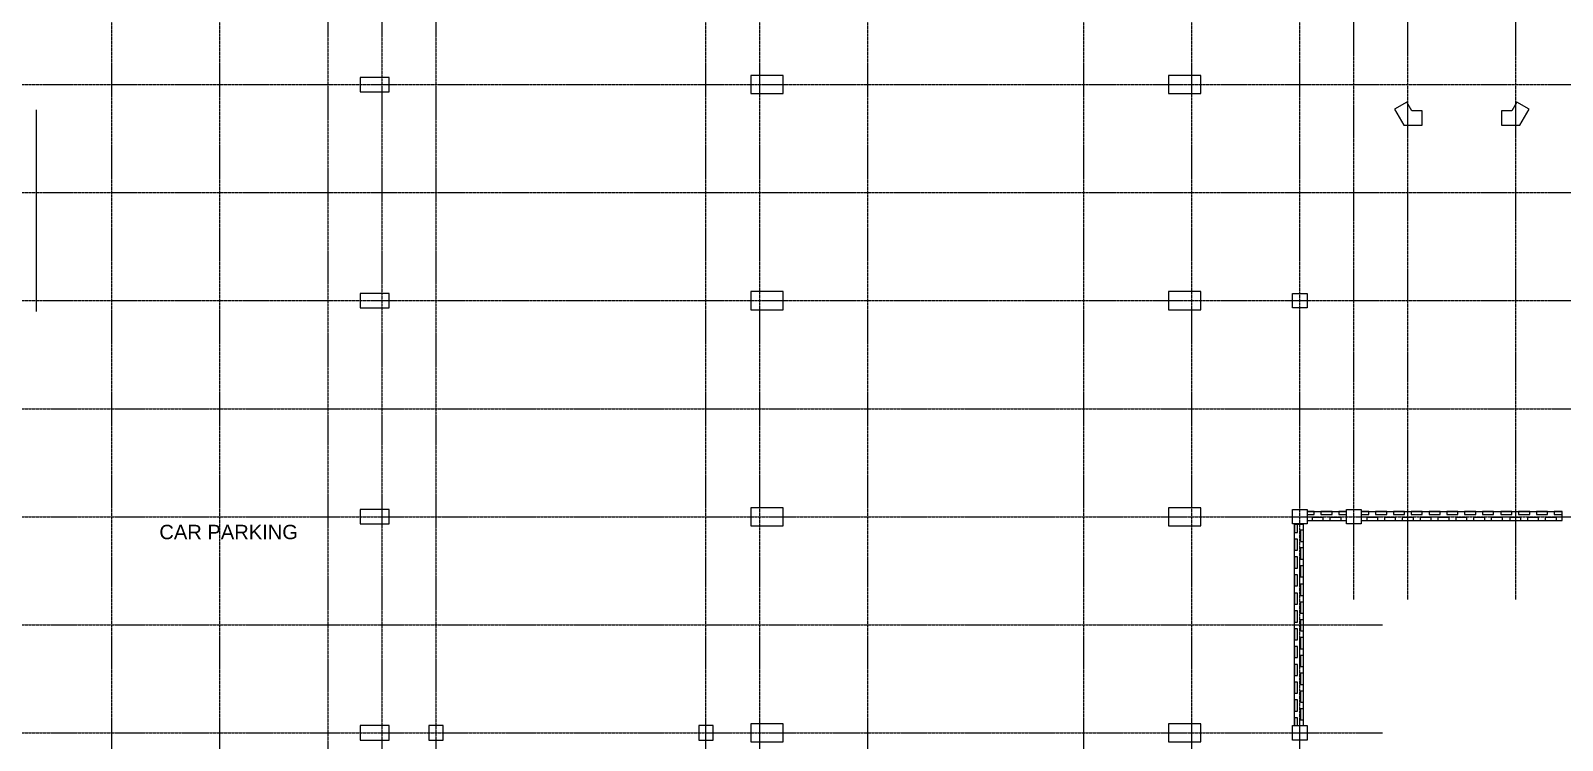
# Model space of a CAD drawing. Header units: millimetres. Extents: x -63457 to 85267, y -25390 to 67826.
# Drawn here: x 13208 to 55759, y 12568 to 32273 of the extents above; entities that cross this region are included whole.
import ezdxf

# ---------------------------------------------------------------- set-up
doc = ezdxf.new("R2010")
doc.units = ezdxf.units.MM
doc.linetypes.add('PCENTRE', pattern=[50.8, 31.75, -6.35, 6.35, -6.35])
for name, color, linetype in [('Boundaries_and_building_grids', 140, 'Continuous'), ('COLUMNS_P5', 5, 'Continuous'), ('LIFTS AND STAIRS', 8, 'Continuous'), ('TEXT', 2, 'Continuous'), ('WA_EXT', 7, 'Continuous')]:
    doc.layers.add(name, color=color, linetype=linetype)
doc.styles.add('Arial1', font='arial.ttf')

msp = doc.modelspace()

# ---------------------------------------------------------------- linework, layer by layer
at = {"layer": 'Boundaries_and_building_grids', "color": 140, "linetype": 'PCENTRE', "lineweight": -3}
for p, q in [((15467, -17978), (15467, 67826)), ((18467, -17978), (18467, 67826)), ((21467, 67826), (21467, -17978)), ((22967, 67826), (22967, -17978)), ((24467, 67826), (24467, -17978)), ((31967, -17978), (31967, 67826)), ((33467, -17978), (33467, 67826)), ((36467, -17978), (36467, 67826)), ((42467, -17978), (42467, 67826)), ((45467, -17978), (45467, 67826)), ((48467, -17978), (48467, 67826)), ((49967, 16476), (49967, 67826)), ((51467, 16476), (51467, 58896)), ((54467, 16476), (54467, 58896)), ((-52891, 30776), (85267, 30776)), ((-52891, 27776), (85267, 27776)), ((-52891, 24776), (85267, 24776)), ((-63457, 21776), (85267, 21776)), ((-63457, 18776), (85267, 18776)), ((-63457, 15776), (50767, 15776)), ((-63457, 12776), (50767, 12776))]:
    msp.add_line(p, q, dxfattribs=at)
at = {"layer": 'COLUMNS_P5', "linetype": 'Continuous', "lineweight": -3}
for points in [[(22367, 30576), (23167, 30576), (23167, 30976), (22367, 30976)], [(51352, 29646), (51867, 29646), (51867, 30046), (51582, 30046), (51439, 30292), (51093, 30091)], [(54067, 29646), (54582, 29646), (54841, 30091), (54496, 30292), (54352, 30046), (54067, 30046)], [(23167, 24976), (22367, 24976), (22367, 24576), (23167, 24576)], [(22367, 18576), (23167, 18576), (23167, 18976), (22367, 18976)], [(22367, 12976), (22367, 12576), (23167, 12576), (23167, 12976)]]:
    msp.add_lwpolyline(points, close=True, dxfattribs=at)
at = {"layer": 'COLUMNS_P5', "linetype": 'Continuous'}
for points in [[(33217, 31026), (33217, 30526), (34117, 30526), (34117, 31026), (33217, 31026)], [(45717, 30526), (45717, 31026), (44817, 31026), (44817, 30526), (45717, 30526)], [(33217, 25026), (33217, 24526), (34117, 24526), (34117, 25026), (33217, 25026)], [(45717, 24526), (45717, 25026), (44817, 25026), (44817, 24526), (45717, 24526)], [(48667, 24576), (48267, 24576), (48267, 24976), (48667, 24976), (48667, 24576)], [(33217, 19026), (33217, 18526), (34117, 18526), (34117, 19026), (33217, 19026)], [(45717, 18526), (45717, 19026), (44817, 19026), (44817, 18526), (45717, 18526)], [(48667, 18576), (48267, 18576), (48267, 18976), (48667, 18976), (48667, 18576)], [(50167, 18576), (49767, 18576), (49767, 18976), (50167, 18976), (50167, 18576)], [(24267, 12576), (24667, 12576), (24667, 12976), (24267, 12976), (24267, 12576)], [(31767, 12576), (32167, 12576), (32167, 12976), (31767, 12976), (31767, 12576)], [(33217, 13026), (33217, 12526), (34117, 12526), (34117, 13026), (33217, 13026)], [(45717, 12526), (45717, 13026), (44817, 13026), (44817, 12526), (45717, 12526)], [(48667, 12576), (48267, 12576), (48267, 12976), (48667, 12976), (48667, 12576)]]:
    msp.add_lwpolyline(points, dxfattribs=at)
at = {"layer": 'LIFTS AND STAIRS', "linetype": 'Continuous'}
msp.add_line((13367, 24476), (13367, 30076), dxfattribs=at)
at = {"layer": 'WA_EXT', "linetype": 'Continuous', "lineweight": -3}
for p, q in [((48667, 18926), (48667, 18841)), ((48869, 18926), (48667, 18926)), ((48667, 18926), (49767, 18926)), ((48667, 18926), (48667, 18671)), ((48667, 18841), (48869, 18841)), ((48806, 18756), (48806, 18671)), ((49116, 18756), (48806, 18756)), ((48869, 18841), (48869, 18926)), ((49053, 18926), (49053, 18841)), ((49363, 18926), (49053, 18926)), ((49053, 18841), (49363, 18841)), ((49116, 18671), (49116, 18756)), ((49300, 18756), (49300, 18671)), ((49610, 18756), (49300, 18756)), ((49363, 18841), (49363, 18926)), ((49547, 18926), (49547, 18841)), ((49767, 18926), (49547, 18926)), ((49547, 18841), (49767, 18841)), ((49610, 18671), (49610, 18756)), ((49767, 18841), (49767, 18926)), ((49767, 18671), (49767, 18926)), ((50167, 18926), (55752, 18926)), ((50167, 18926), (50167, 18841)), ((50387, 18926), (50167, 18926)), ((50167, 18926), (50167, 18671)), ((50167, 18841), (50387, 18841)), ((50324, 18756), (50324, 18671)), ((50634, 18756), (50324, 18756)), ((50387, 18841), (50387, 18926)), ((50571, 18926), (50571, 18841)), ((50881, 18926), (50571, 18926)), ((50571, 18841), (50881, 18841)), ((50634, 18671), (50634, 18756)), ((50818, 18756), (50818, 18671)), ((51128, 18756), (50818, 18756)), ((50881, 18841), (50881, 18926)), ((51065, 18926), (51065, 18841)), ((51375, 18926), (51065, 18926)), ((51065, 18841), (51375, 18841)), ((51128, 18671), (51128, 18756)), ((51312, 18756), (51312, 18671)), ((51622, 18756), (51312, 18756)), ((51375, 18841), (51375, 18926)), ((51559, 18926), (51559, 18841)), ((51869, 18926), (51559, 18926)), ((51559, 18841), (51869, 18841)), ((51622, 18671), (51622, 18756)), ((51809, 18756), (51809, 18671)), ((52119, 18756), (51809, 18756)), ((51869, 18841), (51869, 18926)), ((52056, 18926), (52056, 18841)), ((52366, 18926), (52056, 18926)), ((52056, 18841), (52366, 18841)), ((52119, 18671), (52119, 18756)), ((52303, 18756), (52303, 18671)), ((52613, 18756), (52303, 18756)), ((52366, 18841), (52366, 18926)), ((52550, 18926), (52550, 18841)), ((52860, 18926), (52550, 18926)), ((52550, 18841), (52860, 18841)), ((52613, 18671), (52613, 18756)), ((52797, 18756), (52797, 18671)), ((53107, 18756), (52797, 18756)), ((52860, 18841), (52860, 18926)), ((53044, 18926), (53044, 18841)), ((53354, 18926), (53044, 18926)), ((53044, 18841), (53354, 18841)), ((53107, 18671), (53107, 18756)), ((53291, 18756), (53291, 18671)), ((53601, 18756), (53291, 18756)), ((53354, 18841), (53354, 18926)), ((53538, 18926), (53538, 18841)), ((53848, 18926), (53538, 18926)), ((53538, 18841), (53848, 18841)), ((53601, 18671), (53601, 18756)), ((53785, 18756), (53785, 18671)), ((54095, 18756), (53785, 18756)), ((53848, 18841), (53848, 18926)), ((54050, 18926), (54050, 18841)), ((54360, 18926), (54050, 18926)), ((54050, 18841), (54360, 18841)), ((54095, 18671), (54095, 18756)), ((54297, 18756), (54297, 18671)), ((54607, 18756), (54297, 18756)), ((54360, 18841), (54360, 18926)), ((54544, 18926), (54544, 18841)), ((54854, 18926), (54544, 18926)), ((54544, 18841), (54854, 18841)), ((54607, 18671), (54607, 18756)), ((54791, 18756), (54791, 18671)), ((55101, 18756), (54791, 18756)), ((54854, 18841), (54854, 18926)), ((55038, 18926), (55038, 18841)), ((55348, 18926), (55038, 18926)), ((55038, 18841), (55348, 18841)), ((55101, 18671), (55101, 18756)), ((55285, 18756), (55285, 18671)), ((55595, 18756), (55285, 18756)), ((55348, 18841), (55348, 18926)), ((55532, 18926), (55532, 18841)), ((55752, 18926), (55532, 18926)), ((55532, 18841), (55752, 18841)), ((55595, 18671), (55595, 18756)), ((55752, 18671), (55752, 18926)), ((48317, 12976), (48317, 18560)), ((48317, 18560), (48317, 18340)), ((48572, 18560), (48317, 18560)), ((48317, 18340), (48402, 18340)), ((48402, 18340), (48402, 18560)), ((48572, 18403), (48487, 18403)), ((48487, 18403), (48487, 18093)), ((48572, 12976), (48572, 18560)), ((48572, 18093), (48572, 18403)), ((48667, 18671), (49767, 18671)), ((48806, 18671), (49116, 18671)), ((49300, 18671), (49610, 18671)), ((50167, 18671), (55752, 18671)), ((50324, 18671), (50634, 18671)), ((50818, 18671), (51128, 18671)), ((51312, 18671), (51622, 18671)), ((51809, 18671), (52119, 18671)), ((52303, 18671), (52613, 18671)), ((52797, 18671), (53107, 18671)), ((53291, 18671), (53601, 18671)), ((53785, 18671), (54095, 18671)), ((54297, 18671), (54607, 18671)), ((54791, 18671), (55101, 18671)), ((55285, 18671), (55595, 18671)), ((48402, 18156), (48317, 18156)), ((48317, 18156), (48317, 17846)), ((48402, 17846), (48402, 18156)), ((48487, 18093), (48572, 18093)), ((48572, 17909), (48487, 17909)), ((48487, 17909), (48487, 17599)), ((48572, 17599), (48572, 17909)), ((48317, 17846), (48402, 17846)), ((48402, 17662), (48317, 17662)), ((48317, 17662), (48317, 17352)), ((48402, 17352), (48402, 17662)), ((48487, 17599), (48572, 17599)), ((48317, 17352), (48402, 17352)), ((48402, 17168), (48317, 17168)), ((48317, 17168), (48317, 16858)), ((48402, 16858), (48402, 17168)), ((48572, 17415), (48487, 17415)), ((48487, 17415), (48487, 17105)), ((48487, 17105), (48572, 17105)), ((48572, 17105), (48572, 17415)), ((48317, 16858), (48402, 16858)), ((48402, 16656), (48317, 16656)), ((48317, 16656), (48317, 16346)), ((48402, 16346), (48402, 16656)), ((48572, 16903), (48487, 16903)), ((48487, 16903), (48487, 16593)), ((48572, 16593), (48572, 16903)), ((48317, 16346), (48402, 16346)), ((48487, 16593), (48572, 16593)), ((48572, 16409), (48487, 16409)), ((48487, 16409), (48487, 16099)), ((48572, 16099), (48572, 16409)), ((48402, 16162), (48317, 16162)), ((48317, 16162), (48317, 15852)), ((48317, 15852), (48402, 15852)), ((48402, 15852), (48402, 16162)), ((48487, 16099), (48572, 16099)), ((48572, 15915), (48487, 15915)), ((48487, 15915), (48487, 15605)), ((48572, 15605), (48572, 15915)), ((48402, 15668), (48317, 15668)), ((48317, 15668), (48317, 15358)), ((48317, 15358), (48402, 15358)), ((48402, 15358), (48402, 15668)), ((48487, 15605), (48572, 15605)), ((48572, 15421), (48487, 15421)), ((48487, 15421), (48487, 15111)), ((48572, 15111), (48572, 15421)), ((48402, 15174), (48317, 15174)), ((48317, 15174), (48317, 14864)), ((48402, 14864), (48402, 15174)), ((48487, 15111), (48572, 15111)), ((48572, 14927), (48487, 14927)), ((48487, 14927), (48487, 14617)), ((48572, 14617), (48572, 14927)), ((48317, 14864), (48402, 14864)), ((48402, 14678), (48317, 14678)), ((48317, 14678), (48317, 14368)), ((48402, 14368), (48402, 14678)), ((48487, 14617), (48572, 14617)), ((48317, 14368), (48402, 14368)), ((48402, 14184), (48317, 14184)), ((48317, 14184), (48317, 13874)), ((48402, 13874), (48402, 14184)), ((48572, 14431), (48487, 14431)), ((48487, 14431), (48487, 14121)), ((48487, 14121), (48572, 14121)), ((48572, 14121), (48572, 14431)), ((48317, 13874), (48402, 13874)), ((48402, 13690), (48317, 13690)), ((48317, 13690), (48317, 13380)), ((48402, 13380), (48402, 13690)), ((48572, 13937), (48487, 13937)), ((48487, 13937), (48487, 13627)), ((48487, 13627), (48572, 13627)), ((48572, 13627), (48572, 13937)), ((48317, 13380), (48402, 13380)), ((48402, 13196), (48317, 13196)), ((48317, 13196), (48317, 12976)), ((48402, 12976), (48402, 13196)), ((48572, 13443), (48487, 13443)), ((48487, 13443), (48487, 13133)), ((48572, 13133), (48572, 13443)), ((48317, 12976), (48402, 12976)), ((48317, 12976), (48572, 12976)), ((48487, 13133), (48572, 13133))]:
    msp.add_line(p, q, dxfattribs=at)

# ---------------------------------------------------------------- texts
at = {"layer": 'TEXT', "linetype": 'Continuous', "lineweight": -3, "insert": (16784, 18147), "char_height": 400, "attachment_point": 7, "style": 'Arial1'}
msp.add_mtext('CAR PARKING', dxfattribs=at)

doc.saveas('drawing.dxf')
